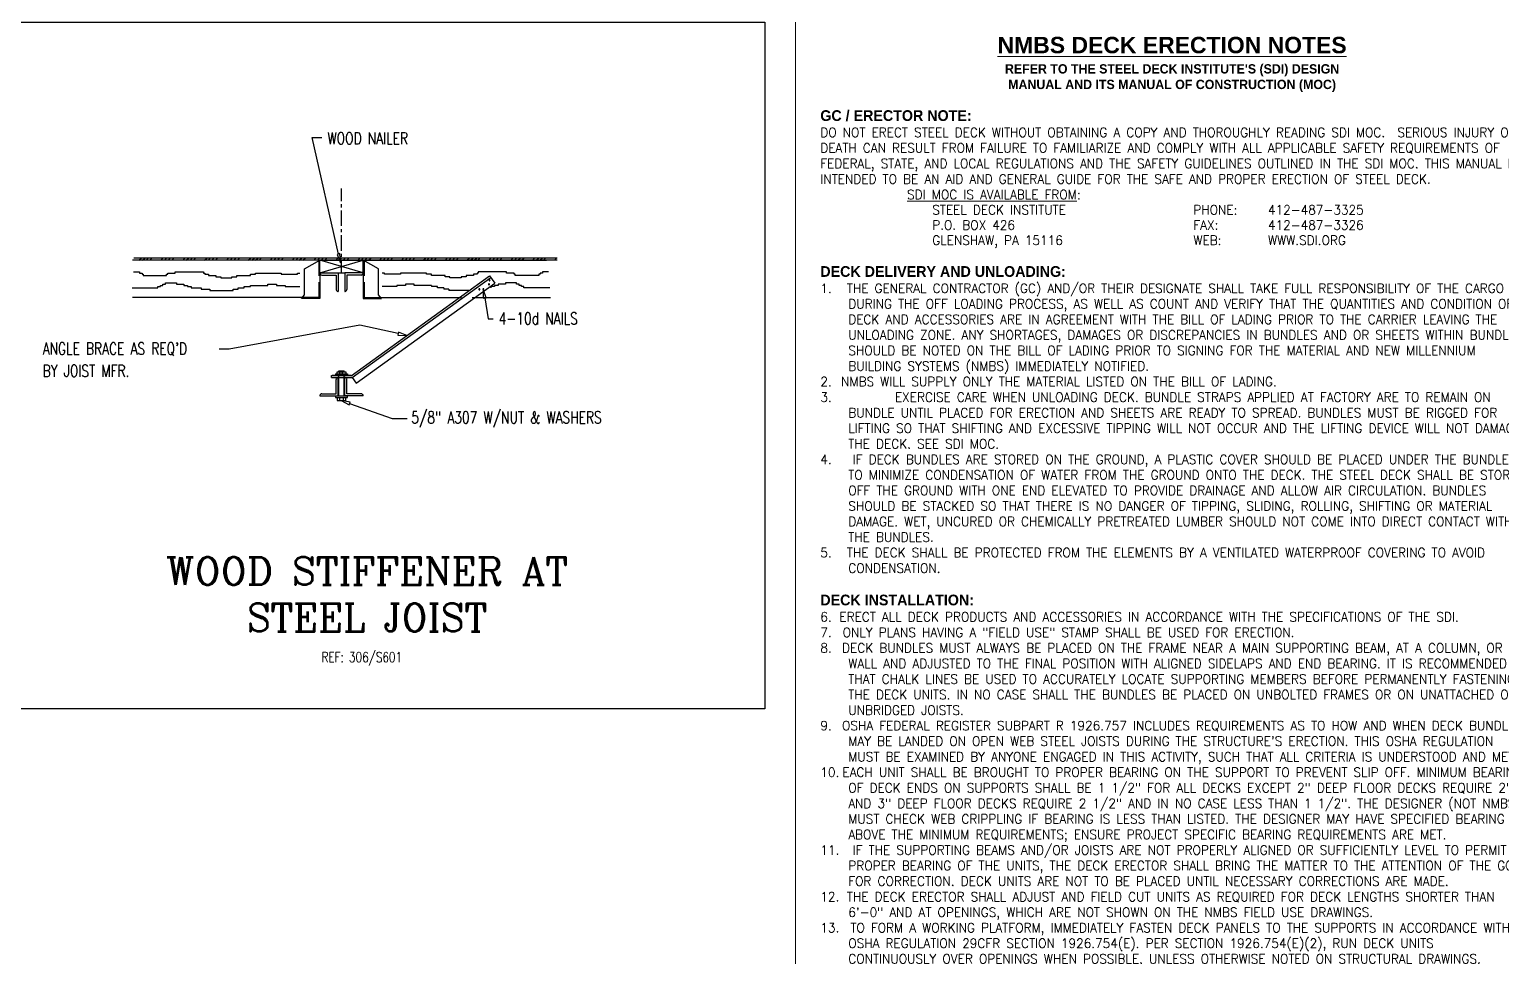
# Paper-space layout 'J1.1' of a CAD drawing. Extents: x -1.7 to 34.3, y -23.5 to 0.5.
# Drawn here: x 12.33 to 24.66, y -13.57 to -5.81 of the extents above; entities that cross this region are included whole.
import ezdxf
from ezdxf.enums import TextEntityAlignment as Align

# ---------------------------------------------------------------- set-up
doc = ezdxf.new("R2010")
doc.units = 0
doc.header["$LTSCALE"] = 0.5
doc.header["$MEASUREMENT"] = 0
doc.layers.get('0').update_dxf_attribs({"linetype": 'CONTINUOUS'})
doc.layers.add('A-DETALLESECCION', color=7, linetype='CONTINUOUS')
doc.layers.add('DIMS', color=7, linetype='CONTINUOUS')
for name, color, linetype, lineweight in [('SECT-TEXT-NORMAL', 2, 'CONTINUOUS', 30), ('TITLE-ERECTION-NOTES-DECK', 40, 'CONTINUOUS', 18), ('TITLE-ERECTION-NOTES-JOISTS', 40, 'CONTINUOUS', 18), ('TITLE-INFO-ATTRIB', 1, 'CONTINUOUS', 40)]:
    doc.layers.add(name, color=color, linetype=linetype, lineweight=lineweight)
doc.styles.add('NOTES', font='romans.shx', dxfattribs={"width": 0.95})
doc.styles.add('ROMANC', font='ROMANC.shx')
doc.styles.add('SECTION-ATTRIB-NORM', font='simplex.shx', dxfattribs={"width": 0.75})
doc.styles.get("Standard").update_dxf_attribs({"font": 'SIMPLEX.SHX', "width": 0.75})
doc.styles.add('TITLE-ATTRIB', font='SIMPLEX', dxfattribs={"width": 0.75})

# ---------------------------------------------------------------- blocks, each defined once
blk = doc.blocks.new('nmbs-d-title')
at = {"layer": 'TITLE-ERECTION-NOTES-DECK'}
blk.add_line((18.75, -5.75), (18.75, -23), dxfattribs=at)
at = {"layer": 'TITLE-ERECTION-NOTES-DECK', "insert": (18.959, -5.873), "char_height": 0.078125, "width": 5.89372, "attachment_point": 1, "style": 'NOTES'}
blk.add_mtext('\\pxqc;{\\fArial|b1|i0|c0|p34;\\H1.76x;\\W1;\\LNMBS DECK ERECTION NOTES\\l\\P\\pt2247,2250;\\H0.568x;\\W0.95;REFER TO THE STEEL DECK INSTITUTE\'S (SDI) DESIGN\\P\\psm0.98,tz;MANUAL AND ITS MANUAL OF CONSTRUCTION (MOC)\\A1;\\Fsimplex|c0;\\L\\C1;\\P\\ps*,q*; \\P\\fArial|b1|i0|c0|p34;\\H1.1524x;\\l\\C256;GC / ERECTOR NOTE:\\Fsimplex|c0;\\H0.34722x;\\C1;\\P\\pb0.64,sm1,tc4;\\Fromans|c0;\\H2.4992x;\\C256;DO NOT ERECT STEEL DECK WITHOUT OBTAINING A COPY AND THOROUGHLY READING SDI MOC.  SERIOUS INJURY OR DEATH CAN RESULT FROM FAILURE TO FAMILIARIZE AND COMPLY WITH ALL APPLICABLE SAFETY REQUIREMENTS OF FEDERAL, STATE, AND LOCAL REGULATIONS AND THE SAFETY GUIDELINES OUTLINED IN THE SDI MOC. THIS MANUAL IS INTENDED TO BE AN AID AND GENERAL GUIDE FOR THE SAFE AND PROPER ERECTION OF STEEL DECK. \\H0.40012x;\\L\\C1;\\P\\psm0.98,tz;\\H2.5x;\\l\\C256; ^I^I  \\LSDI MOC IS AVAILABLE FROM\\l:\\P\\pb0.25;  ^I ^I    ^ISTEEL DECK INSTITUTE^I^I^I    ^IPHONE: ^I412-487-3325\\P^I^I^IP.O. BOX 426^I^I^I^I     ^IFAX:^I ^I412-487-3326\\P\\ptc4;   ^I ^I    ^IGLENSHAW, PA 15116^I^I   ^I     ^IWEB:  ^IWWW.SDI.ORG\\Fsimplex|c0;\\P\\pqc;\\H0.40064x; \\H2.496x;\\P\\ps*,ql;\\fArial|b1|i0|c0|p34;\\H1.152x;DECK DELIVERY AND UNLOADING:\\Fromans|c0;\\H0.86803x;\\P\\pi-3,l3,b0.64,sm1,q*;1.^ITHE GENERAL CONTRACTOR (GC) AND/OR THEIR DESIGNATE SHALL TAKE FULL RESPONSIBILITY OF THE CARGO DURING THE OFF LOADING PROCESS, AS WELL AS COUNT AND VERIFY THAT THE QUANTITIES AND CONDITION OF DECK AND ACCESSORIES ARE IN AGREEMENT WITH THE BILL OF LADING PRIOR TO THE CARRIER LEAVING THE UNLOADING ZONE. ANY SHORTAGES, DAMAGES OR DISCREPANCIES IN BUNDLES AND OR SHEETS WITHIN BUNDLES SHOULD BE NOTED ON THE BILL OF LADING PRIOR TO SIGNING FOR THE MATERIAL AND NEW MILLENNIUM BUILDING SYSTEMS (NMBS) IMMEDIATELY NOTIFIED.\\H0.4x;\\P\\H2.5x;2.^INMBS WILL SUPPLY ONLY THE MATERIAL LISTED ON THE BILL OF LADING.\\H0.4x;\\P\\H2.5x;3.^IEXERCISE CARE WHEN UNLOADING DECK. BUNDLE STRAPS APPLIED AT FACTORY ARE TO REMAIN ON BUNDLE UNTIL PLACED FOR ERECTION AND SHEETS ARE READY TO SPREAD. BUNDLES MUST BE RIGGED FOR LIFTING SO THAT SHIFTING AND EXCESSIVE TIPPING WILL NOT OCCUR AND THE LIFTING DEVICE WILL NOT DAMAGE THE DECK. SEE SDI MOC.\\H0.4x;\\P\\H2.5x;4.^IIF DECK BUNDLES ARE STORED ON THE GROUND, A PLASTIC COVER SHOULD BE PLACED UNDER THE BUNDLES TO MINIMIZE CONDENSATION OF WATER FROM THE GROUND ONTO THE DECK. THE STEEL DECK SHALL BE STORED OFF THE GROUND WITH ONE END ELEVATED TO PROVIDE DRAINAGE AND ALLOW AIR CIRCULATION. BUNDLES SHOULD BE STACKED SO THAT THERE IS NO DANGER OF TIPPING, SLIDING, ROLLING, SHIFTING OR MATERIAL DAMAGE. WET, UNCURED OR CHEMICALLY PRETREATED LUMBER SHOULD NOT COME INTO DIRECT CONTACT WITH THE BUNDLES.\\H0.4x;\\P\\H2.5x;5.^ITHE DECK SHALL BE PROTECTED FROM THE ELEMENTS BY A VENTILATED WATERPROOF COVERING TO AVOID CONDENSATION.\\Fsimplex|c0;\\P\\pi0,l0,b0.25,s*,qc,t2247,2250;\\H0.40065x; \\H2.4959x;\\P\\psm0.98,q*,tz;\\fArial|b1|i0|c0|p34;\\H1.152x;DECK INSTALLATION:\\Fsimplex|c0;\\H0.34721x;\\P\\pi-3,l3,b0.64,sm1,tc4;\\Fromans|c0;\\H2.5x;6.^IERECT ALL DECK PRODUCTS AND ACCESSORIES IN ACCORDANCE WITH THE SPECIFICATIONS OF THE SDI.\\H0.4x;\\P\\H2.5x;7.^IONLY PLANS HAVING A "FIELD USE" STAMP SHALL BE USED FOR ERECTION.\\H0.4x;\\P\\H2.5x;8.^IDECK BUNDLES MUST ALWAYS BE PLACED ON THE FRAME NEAR A MAIN SUPPORTING BEAM, AT A COLUMN, OR WALL AND ADJUSTED TO THE FINAL POSITION WITH ALIGNED SIDELAPS AND END BEARING. IT IS RECOMMENDED THAT CHALK LINES BE USED TO ACCURATELY LOCATE SUPPORTING MEMBERS BEFORE PERMANENTLY FASTENING THE DECK UNITS. IN NO CASE SHALL THE BUNDLES BE PLACED ON UNBOLTED FRAMES OR ON UNATTACHED OR UNBRIDGED JOISTS.\\P9.^IOSHA FEDERAL REGISTER SUBPART R 1926.757 INCLUDES REQUIREMENTS AS TO HOW AND WHEN DECK BUNDLES MAY BE LANDED ON OPEN WEB STEEL JOISTS DURING THE STRUCTURE\'S ERECTION. THIS OSHA REGULATION MUST BE EXAMINED BY ANYONE ENGAGED IN THIS ACTIVITY, SUCH THAT ALL CRITERIA IS UNDERSTOOD AND MET.\\P10.^IEACH UNIT SHALL BE BROUGHT TO PROPER BEARING ON THE SUPPORT TO PREVENT SLIP OFF. MINIMUM BEARING OF DECK ENDS ON SUPPORTS SHALL BE 1 1/2\\H1x;" FOR ALL DECKS EXCEPT 2" DEEP FLOOR DECKS REQUIRE 2" AND 3" DEEP FLOOR DECKS REQUIRE 2 1/2\\H1x;" AND IN NO CASE LESS THAN 1 1/2\\H1x;". THE DESIGNER (NOT NMBS) MUST CHECK WEB CRIPPLING IF BEARING IS LESS THAN LISTED. THE DESIGNER MAY HAVE SPECIFIED BEARING ABOVE THE MINIMUM REQUIREMENTS; ENSURE PROJECT SPECIFIC BEARING REQUIREMENTS ARE MET.\\H0.39998x;\\P\\H2.5001x;11.^IIF THE SUPPORTING BEAMS AND/OR JOISTS ARE NOT PROPERLY ALIGNED OR SUFFICIENTLY LEVEL TO PERMIT PROPER BEARING OF THE UNITS, THE DECK ERECTOR SHALL BRING THE MATTER TO THE ATTENTION OF THE GC FOR CORRECTION. DECK UNITS ARE NOT TO BE PLACED UNTIL NECESSARY CORRECTIONS ARE MADE.\\H0.99999x;\\P12.^ITHE DECK ERECTOR SHALL ADJUST AND FIELD CUT UNITS AS REQUIRED FOR DECK LENGTHS SHORTER THAN 6\'-0" AND AT OPENINGS, WHICH ARE NOT SHOWN ON THE NMBS FIELD USE DRAWINGS.\\H0.39998x;\\P\\H2.5001x;13.^ITO FORM A WORKING PLATFORM, IMMEDIATELY FASTEN DECK PANELS TO THE SUPPORTS IN ACCORDANCE WITH OSHA REGULATION 29CFR SECTION 1926.754(E). PER SECTION 1926.754(E)(2), RUN DECK UNITS CONTINUOUSLY OVER OPENINGS WHEN POSSIBLE, UNLESS OTHERWISE NOTED ON STRUCTURAL DRAWINGS. OPENINGS THROUGH THE DECK SHOWN ON NMBS FIELD USE DRAWINGS, AS WELL AS SKEWED AREAS, SHALL BE CUT IN THE FIELD BY THE DECK ERECTOR. OPENINGS REQUIRED THROUGH THE DECK UNIT THAT ARE NOT SHOWN ON THE NMBS FIELD USE DRAWINGS SHALL ALSO BE CUT IN THE FIELD AND REINFORCED, IF NECESSARY, IN ACCORDANCE WITH THE CONTRACT DOCUMENTS AND THE SDI MOC.\\Fsimplex|c0;\\H0.99994x;\\P\\pi0,l0,b0.25,s*,qc,t2247,2250;\\H0.40068x; \\H2.4958x;\\P\\pq*,tz;\\fArial|b1|i0|c0|p34;\\H1.1521x;DECK ATTACHMENT:\\Fsimplex|c0;\\H0.3472x;\\P\\pi-3,l3,b0.64,sm1,tc4;\\Fromans|c0;\\H2.5002x;14.^IALL WELDING OF DECK UNITS SHALL BE IN STRICT ACCORDANCE WITH ANSI/AWS D1.3 STRUCTURAL WELDING CODE FOR SHEET STEEL AND SHALL PROVIDE LATERAL STABILITY TO THE TOP FLANGE OF THE SUPPORTING STRUCTURAL MEMBERS. EACH WELDER MUST DEMONSTRATE AN ABILITY TO PRODUCE SATISFACTORY WELDS USING A PROCEDURE AS SHOWN IN THE SDI MOC OR AS SPECIFIED IN ANSI/AWS D1.3.\\H0.99998x;\\P\\H0.99972x;15.^IWHEN WELDING, ALL WELDS ARE MADE FROM THE TOP OF THE DECK DOWN THROUGH THE LAPS. ARC SPOT WELDS SHOULD PENETRATE AND ATTACH ALL THICKNESSES OF MATERIAL TO THE STRUCTURAL SUPPORTS. CARE IN THE SELECTION OF ELECTRODES AND AMPERAGE SHOULD BE EXERCISED TO ENSURE POSITIVE ATTACHMENT.\\Fsimplex|c0;\\H1.0002x;\\P\\pi0,l0,b0.25,s*,qc,t2247,2250;\\H0.40068x; \\H2.4958x;\\P\\psm1,q*,tz;\\fArial|b1|i0|c0|p34;\\H1.1521x;NMBS GENERAL DECK NOTES:\\Fsimplex|c0;\\H0.34719x;\\P\\pi-3,l3,b0.64,tc4;\\Fromans|c0;\\H2.4999x;16.^ININC - NOT IN NMBS CONTRACT.        UNO - UNLESS NOTED OTHERWISE.\\H0.99998x;\\P17.^ITOUCH UP OF DECK FINISH AT WELD LOCATIONS OR OTHERWISE IS NOT NMBS RESPONSIBILITY.\\H0.40001x;\\P\\H2.4999x;18.^ICONCRETE PLACEMENT PROCEDURES SHALL AVOID HIGH PILE UPS OF CONCRETE OR IMPACTS CAUSED BY DROPPING OR DUMPING. DO NOT EXCEED LOAD CARRYING CAPACITY OF STEEL DECK WITH CONSTRUCTION LOADS AND EQUIPMENT.\\H0.40001x;\\P\\H2.4999x;19.^ICONCRETE WITH CALCIUM CHLORIDE OR ANY OTHER ADMIXTURE CONTAINING CHLORIDE SALTS SHALL NOT BE USED WITH ANY STEEL DECK. INSULATION IN CONTACT WITH STEEL DECK CAN BE VERY CORROSIVE WHEN WATER IS PRESENT. WOOD FIBER BOARD INSULATION CONTAINING CONCENTRATED LEVELS OF CHLORINE IS HIGHLY CORROSIVE TO STEEL DECK AND IS NOT RECOMMENDED.\\H0.40001x;\\P\\H2.4999x;20.^IPRESSURE TREATED LUMBER HAS BEEN SHOWN TO BE HIGHLY CORROSIVE WHEN IN DIRECT CONTACT WITH SHEET METAL AND IS TO BE AVOIDED.  SDI RECOMMENDS A BARRIER OF WATER AND ICE SHIELD OR EQUIVALENT TO BE USED BETWEEN PRESSURE TREATED LUMBER AND STEEL DECK PRODUCTS OR ACCESSORIES.\\H0.40001x;\\P\\H2.4999x;21.^IDESIGN RESPONSIBILITY: PER THE SDI CODE OF STANDARD PRACTICE, THE SELLER AND MANUFACTURER SHALL ASSUME NO RESPONSIBILITY OTHER THAN TO FURNISH MATERIALS SPECIFIED. FURTHERMORE, THE DESIGNER (NOT NMBS) IS RESPONSIBLE FOR SPECIFYING DECK TYPES, GAGES, FINISHES, ATTACHMENTS AND BEARING CONDITIONS TO FACILITATE ALL LOADING, DEFLECTION, SPAN AND EXPOSURE CONDITIONS. THE COORDINATION OF SHORING REQUIREMENTS IS THE RESPONSIBILITY OF THE DESIGNER AND THE GENERAL CONTRACTOR.\\Fsimplex|c0;\\P\\pi0,l0,b0.25,s*,qc,t2247,2250;\\H0.40073x; \\H2.4955x;\\P\\pq*,tz;\\fArial|b1|i0|c0|p34;\\H1.1522x; CONTRACT NOTE:\\Fsimplex|c0;\\H1.0414x;\\L\\C1;\\P\\pb0.64,sm1,t3;\\H0.83332x;\\l\\C256;^I\\fArial|b1|i0|c0|p34;\\H0.99994x;NMBS WILL NOT ACCEPT THE RESPONSIBILITY OR CHARGES FOR ANY FIELD CORRECTIONS^I^IMADE WITHOUT PRIOR NMBS APPROVAL.}', dxfattribs=at)
at = {"layer": 'TITLE-ERECTION-NOTES-JOISTS', "style": 'NOTES', "width": 0.95}
blk.add_attdef('PAINT', text='', height=0.0781, dxfattribs=at).set_placement((26.346, -18.512), align=Align.BOTTOM_CENTER)
at = {"layer": 'TITLE-INFO-ATTRIB', "style": 'TITLE-ATTRIB', "width": 0.875, "flags": 8}
for tag, height, p in [('CHKR', 0.188, (33.531, -14.781)), ('DTLR', 0.188, (33.531, -16.281)), ('PONO', 0.188, (33.531, -19.7)), ('JOBLOCATION', 0.188, (32.365, -20.7)), ('CUSTOMER', 0.188, (32.948, -20.7)), ('JOB', 0.25, (31.75, -20.7))]:
    blk.add_attdef(tag, text='', height=height, rotation=90, dxfattribs=at).set_placement(p, align=Align.MIDDLE_LEFT)
for tag, height, p in [('FILENO', 0.188, (32.812, -22.128)), ('DRAWING', 0.312, (32.5, -22.94))]:
    blk.add_attdef(tag, text='', height=height, dxfattribs=at).set_placement(p, align=Align.BOTTOM_CENTER)

psp = doc.layouts.new('J1.1')

# ---------------------------------------------------------------- linework, layer by layer
for p, q in [((14.70425948, -6.71647032), (14.78266675, -6.71647032)), ((14.92426794, -7.69246528), (14.70425948, -6.71647032)), ((14.95001361, -7.25010785), (14.95001361, -7.14244414)), ((14.95001361, -7.30159919), (14.95001361, -7.27585352)), ((14.95001361, -7.45724347), (14.95001361, -7.32734486)), ((14.95001361, -7.50873481), (14.95001361, -7.48298914)), ((14.95001361, -7.66437909), (14.95001361, -7.53448048)), ((14.95001361, -7.74278636), (13.19813776, -7.74278636)), ((16.75572132, -7.72640275), (13.20867008, -7.72640275)), ((16.75572132, -7.74278636), (13.20867008, -7.74278636)), ((14.76628314, -7.74278636), (13.22973472, -7.74278636)), ((13.25196961, -7.74278636), (13.26952348, -7.72640275)), ((13.28239632, -7.74278636), (13.29995018, -7.72640275)), ((13.31399327, -7.74278636), (13.33037688, -7.72640275)), ((13.34441998, -7.74278636), (13.36080358, -7.72640275)), ((13.43570008, -7.74278636), (13.45325395, -7.72640275)), ((13.46612678, -7.74278636), (13.48368065, -7.72640275)), ((13.49655348, -7.74278636), (13.51410735, -7.72640275)), ((13.52698019, -7.74278636), (13.54453405, -7.72640275)), ((13.61826029, -7.74278636), (13.63581416, -7.72640275)), ((13.64868699, -7.74278636), (13.66624086, -7.72640275)), ((13.68028395, -7.74278636), (13.69666756, -7.72640275)), ((13.71071065, -7.74278636), (13.72709426, -7.72640275)), ((13.80199076, -7.74278636), (13.81954462, -7.72640275)), ((13.83241746, -7.74278636), (13.84997132, -7.72640275)), ((13.86284416, -7.74278636), (13.88039803, -7.72640275)), ((13.89327086, -7.74278636), (13.91082473, -7.72640275)), ((13.98455097, -7.74278636), (14.00210483, -7.72640275)), ((14.01614792, -7.74278636), (14.03253153, -7.72640275)), ((14.04657463, -7.74278636), (14.06295823, -7.72640275)), ((14.07700133, -7.74278636), (14.09338494, -7.72640275)), ((14.16828143, -7.74278636), (14.1858353, -7.72640275)), ((14.19870813, -7.74278636), (14.216262, -7.72640275)), ((14.22913484, -7.74278636), (14.2466887, -7.72640275)), ((14.25956154, -7.74278636), (14.2771154, -7.72640275)), ((14.35084164, -7.74278636), (14.36839551, -7.72640275)), ((14.3824386, -7.74278636), (14.39882221, -7.72640275)), ((14.4128653, -7.74278636), (14.42924891, -7.72640275)), ((14.43744071, -7.74395662), (14.41403556, -7.73810533)), ((14.443292, -7.74278636), (14.45967561, -7.72640275)), ((14.53457211, -7.74278636), (14.55212597, -7.72640275)), ((14.56499881, -7.74278636), (14.58255268, -7.72640275)), ((14.59542551, -7.74278636), (14.61297938, -7.72640275)), ((14.62585221, -7.74278636), (14.64340608, -7.72640275)), ((14.63989531, -7.8165126), (14.76628314, -7.74278636)), ((14.71830257, -7.74278636), (14.73468618, -7.72640275)), ((14.74872928, -7.74278636), (14.76511288, -7.72640275)), ((14.75809134, -7.74863765), (14.75809134, -7.87619575)), ((14.76628314, -7.74278636), (15.13140356, -7.74278636)), ((15.13140356, -7.85045008), (14.76628314, -7.74278636)), ((14.76628314, -7.85045008), (15.13140356, -7.74278636)), ((14.76628314, -7.85045008), (14.76628314, -7.74278636)), ((14.77915598, -7.74278636), (14.79553959, -7.72640275)), ((14.80958268, -7.74278636), (14.82713655, -7.72640275)), ((14.90086278, -7.74278636), (14.91841665, -7.72640275)), ((14.93597052, -7.68895451), (14.91256536, -7.6948058)), ((14.91256536, -7.6948058), (14.94065155, -7.76502126)), ((14.93128949, -7.74278636), (14.94884335, -7.72640275)), ((14.94065155, -7.76502126), (14.93597052, -7.68895451)), ((14.95001361, -7.71587044), (14.95001361, -7.69012476)), ((14.95001361, -7.85045008), (14.95001361, -7.74161611)), ((14.96171619, -7.74278636), (14.97927005, -7.72640275)), ((14.99214289, -7.74278636), (15.00969675, -7.72640275)), ((15.08459325, -7.74278636), (15.10097686, -7.72640275)), ((15.11501995, -7.74278636), (15.13140356, -7.72640275)), ((15.13140356, -7.85045008), (15.13140356, -7.74278636)), ((15.2577914, -7.8165126), (15.13140356, -7.74278636)), ((15.13140356, -7.74278636), (16.66678173, -7.74278636)), ((15.13959536, -7.74863765), (15.13959536, -7.87619575)), ((15.14544665, -7.74278636), (15.16183026, -7.72640275)), ((15.17587335, -7.74278636), (15.19342722, -7.72640275)), ((15.26715346, -7.74278636), (15.28470733, -7.72640275)), ((15.29758016, -7.74278636), (15.31513403, -7.72640275)), ((15.32800686, -7.74278636), (15.34556073, -7.72640275)), ((15.35843356, -7.74278636), (15.37598743, -7.72640275)), ((15.45088393, -7.74278636), (15.46726753, -7.72640275)), ((15.48131063, -7.74278636), (15.49769424, -7.72640275)), ((15.51173733, -7.74278636), (15.5292912, -7.72640275)), ((15.54216403, -7.74278636), (15.5597179, -7.72640275)), ((15.63344413, -7.74278636), (15.650998, -7.72640275)), ((15.66387084, -7.74278636), (15.6814247, -7.72640275)), ((15.69429754, -7.74278636), (15.7118514, -7.72640275)), ((15.72472424, -7.74278636), (15.74227811, -7.72640275)), ((15.8171746, -7.74278636), (15.83355821, -7.72640275)), ((15.8476013, -7.74278636), (15.86398491, -7.72640275)), ((15.878028, -7.74278636), (15.89558187, -7.72640275)), ((15.90845471, -7.74278636), (15.92600857, -7.72640275)), ((15.99973481, -7.74278636), (16.01728868, -7.72640275)), ((16.03016151, -7.74278636), (16.04771538, -7.72640275)), ((16.06058821, -7.74278636), (16.07814208, -7.72640275)), ((16.09101492, -7.74278636), (16.10856878, -7.72640275)), ((16.18346528, -7.74278636), (16.19984889, -7.72640275)), ((16.21389198, -7.74278636), (16.23144585, -7.72640275)), ((16.24431868, -7.74278636), (16.26187255, -7.72640275)), ((16.27474538, -7.74278636), (16.29229925, -7.72640275)), ((16.36602549, -7.74278636), (16.38357935, -7.72640275)), ((16.39645219, -7.74278636), (16.41400605, -7.72640275)), ((16.42687889, -7.74278636), (16.44443276, -7.72640275)), ((16.45730559, -7.74278636), (16.47485946, -7.72640275)), ((16.54975595, -7.74278636), (16.56613956, -7.72640275)), ((16.58018265, -7.74278636), (16.59773652, -7.72640275)), ((16.61060936, -7.74278636), (16.62816322, -7.72640275)), ((16.64103606, -7.74278636), (16.65858992, -7.72640275)), ((16.73231616, -7.74278636), (16.74987003, -7.72640275)), ((13.2051593, -7.84108801), (13.25665064, -7.84108801)), ((13.25665064, -7.84108801), (13.25665064, -7.85162033)), ((13.25665064, -7.85162033), (13.27771528, -7.85162033)), ((13.27771528, -7.85162033), (13.27771528, -7.86215265)), ((13.27771528, -7.86215265), (13.28707735, -7.86215265)), ((13.28707735, -7.86215265), (13.28707735, -7.87268497)), ((13.28707735, -7.87268497), (13.48368065, -7.87268497)), ((13.48368065, -7.87268497), (13.48368065, -7.86215265)), ((13.48368065, -7.86215265), (13.49421297, -7.86215265)), ((13.49421297, -7.85162033), (13.55623663, -7.85162033)), ((13.49421297, -7.86215265), (13.49421297, -7.85162033)), ((13.55623663, -7.85162033), (13.55623663, -7.84108801)), ((13.55623663, -7.84108801), (13.79379895, -7.84108801)), ((13.79379895, -7.84108801), (13.79379895, -7.85162033)), ((13.79379895, -7.85162033), (13.80433127, -7.85162033)), ((13.80433127, -7.85162033), (13.80433127, -7.86215265)), ((13.80433127, -7.86215265), (13.83475797, -7.86215265)), ((13.83475797, -7.86215265), (13.83475797, -7.87268497)), ((13.83475797, -7.87268497), (13.89678163, -7.87268497)), ((13.89678163, -7.87268497), (13.89678163, -7.88321729)), ((13.89678163, -7.88321729), (13.93891091, -7.88321729)), ((13.93891091, -7.88321729), (13.93891091, -7.89257936)), ((14.03136128, -7.88321729), (14.0723203, -7.88321729)), ((14.03136128, -7.89257936), (14.03136128, -7.88321729)), ((14.0723203, -7.87268497), (14.1858353, -7.87268497)), ((14.0723203, -7.88321729), (14.0723203, -7.87268497)), ((14.1858353, -7.87268497), (14.1858353, -7.86215265)), ((14.1858353, -7.86215265), (14.22796458, -7.86215265)), ((14.22796458, -7.86215265), (14.22796458, -7.85162033)), ((14.22796458, -7.85162033), (14.44446226, -7.85162033)), ((14.44446226, -7.85162033), (14.44446226, -7.86215265)), ((14.44446226, -7.86215265), (14.5790419, -7.86215265)), ((14.5790419, -7.85162033), (14.60010654, -7.85162033)), ((14.5790419, -7.86215265), (14.5790419, -7.85162033)), ((14.63989531, -8.03301029), (14.63989531, -7.8165126)), ((14.76628314, -7.85045008), (14.76628314, -8.06343699)), ((14.76628314, -7.85045008), (14.76628314, -7.85513111)), ((14.76628314, -7.85045008), (14.92075717, -7.85045008)), ((14.76628314, -7.85513111), (14.76862366, -7.85864188)), ((14.76862366, -7.85864188), (14.77096417, -7.86215265)), ((14.77096417, -7.86215265), (14.77447495, -7.86566343)), ((14.77447495, -7.86566343), (14.77915598, -7.86683368)), ((14.77915598, -7.86683368), (14.78383701, -7.86800394)), ((14.78383701, -7.86800394), (14.90437356, -7.86800394)), ((14.90437356, -7.86800394), (14.90437356, -7.98854049)), ((14.92075717, -7.85045008), (14.92075717, -8.0049241)), ((14.92075717, -7.85045008), (14.97575928, -7.85045008)), ((14.97575928, -7.85045008), (14.97575928, -8.0049241)), ((15.13140356, -7.85045008), (14.97575928, -7.85045008)), ((14.99331315, -7.86800394), (14.99331315, -7.98854049)), ((15.11384969, -7.86800394), (14.99331315, -7.86800394)), ((15.02842088, -8.71175978), (16.18814631, -7.87502549)), ((15.11384969, -7.86800394), (15.11853072, -7.86683368)), ((15.11853072, -7.86683368), (15.1220415, -7.86566343)), ((15.1220415, -7.86566343), (15.12555227, -7.86215265)), ((15.12555227, -7.86215265), (15.12906304, -7.85864188)), ((15.12906304, -7.85864188), (15.1302333, -7.85513111)), ((15.1302333, -7.85513111), (15.13140356, -7.85045008)), ((15.13140356, -7.85045008), (15.13140356, -8.06343699)), ((15.2577914, -8.03301029), (15.2577914, -7.8165126)), ((15.30928274, -7.85162033), (15.28938836, -7.85162033)), ((15.30928274, -7.86215265), (15.30928274, -7.85162033)), ((15.44386238, -7.86215265), (15.30928274, -7.86215265)), ((15.66153032, -7.85162033), (15.44386238, -7.85162033)), ((15.44386238, -7.85162033), (15.44386238, -7.86215265)), ((15.66153032, -7.86215265), (15.66153032, -7.85162033)), ((15.70248934, -7.86215265), (15.66153032, -7.86215265)), ((15.70248934, -7.87268497), (15.70248934, -7.86215265)), ((15.81600434, -7.87268497), (15.70248934, -7.87268497)), ((15.81600434, -7.88321729), (15.81600434, -7.87268497)), ((15.85696337, -7.88321729), (15.81600434, -7.88321729)), ((15.85696337, -7.89257936), (15.85696337, -7.88321729)), ((15.99154301, -7.88321729), (15.95058399, -7.88321729)), ((15.95058399, -7.88321729), (15.95058399, -7.89257936)), ((15.99154301, -7.87268497), (15.99154301, -7.88321729)), ((16.05356667, -7.87268497), (15.99154301, -7.87268497)), ((16.05356667, -7.86215265), (16.05356667, -7.87268497)), ((16.08399337, -7.86215265), (16.05356667, -7.86215265)), ((16.09452569, -7.85162033), (16.08399337, -7.85162033)), ((16.08399337, -7.85162033), (16.08399337, -7.86215265)), ((16.09452569, -7.84108801), (16.09452569, -7.85162033)), ((16.33208801, -7.84108801), (16.09452569, -7.84108801)), ((16.18814631, -7.87502549), (16.2326161, -7.93704915)), ((16.33208801, -7.85162033), (16.33208801, -7.84108801)), ((16.39411167, -7.85162033), (16.33208801, -7.85162033)), ((16.39411167, -7.86215265), (16.39411167, -7.85162033)), ((16.40464399, -7.86215265), (16.39411167, -7.86215265)), ((16.40464399, -7.87268497), (16.40464399, -7.86215265)), ((16.60124729, -7.87268497), (16.40464399, -7.87268497)), ((16.60124729, -7.86215265), (16.60124729, -7.87268497)), ((16.61177961, -7.86215265), (16.60124729, -7.86215265)), ((16.61177961, -7.85162033), (16.61177961, -7.86215265)), ((16.631674, -7.85162033), (16.61177961, -7.85162033)), ((16.68316534, -7.84108801), (16.631674, -7.84108801)), ((16.631674, -7.84108801), (16.631674, -7.85162033)), ((13.19462698, -7.97566766), (13.41112467, -7.97566766)), ((13.41112467, -7.97566766), (13.41112467, -7.96513534)), ((13.41112467, -7.96513534), (13.43218931, -7.96513534)), ((13.43218931, -7.95460302), (13.45325395, -7.95460302)), ((13.43218931, -7.96513534), (13.43218931, -7.95460302)), ((13.45325395, -7.9440707), (13.47314833, -7.9440707)), ((13.45325395, -7.95460302), (13.45325395, -7.9440707)), ((13.47314833, -7.93470863), (13.56676895, -7.93470863)), ((13.47314833, -7.9440707), (13.47314833, -7.93470863)), ((13.56676895, -7.93470863), (13.56676895, -7.9440707)), ((13.56676895, -7.9440707), (13.62879261, -7.9440707)), ((13.62879261, -7.9440707), (13.62879261, -7.95460302)), ((13.62879261, -7.95460302), (13.65921931, -7.95460302)), ((13.65921931, -7.95460302), (13.65921931, -7.96513534)), ((13.65921931, -7.96513534), (13.69081627, -7.96513534)), ((13.69081627, -7.96513534), (13.69081627, -7.97566766)), ((13.69081627, -7.97566766), (13.77273431, -7.97566766)), ((13.77273431, -7.97566766), (13.77273431, -7.98619998)), ((13.77273431, -7.98619998), (13.84529029, -7.98619998)), ((13.84529029, -7.98619998), (13.84529029, -7.9967323)), ((13.84529029, -7.9967323), (14.0418936, -7.9967323)), ((13.93891091, -7.89257936), (14.03136128, -7.89257936)), ((14.0418936, -7.9967323), (14.0418936, -7.98619998)), ((14.0418936, -7.98619998), (14.08285262, -7.98619998)), ((14.08285262, -7.97566766), (14.13434396, -7.97566766)), ((14.08285262, -7.98619998), (14.08285262, -7.97566766)), ((14.13434396, -7.97566766), (14.13434396, -7.96513534)), ((14.13434396, -7.96513534), (14.1858353, -7.96513534)), ((14.1858353, -7.96513534), (14.1858353, -7.95460302)), ((14.1858353, -7.95460302), (14.33094726, -7.95460302)), ((14.33094726, -7.9440707), (14.40350324, -7.9440707)), ((14.33094726, -7.95460302), (14.33094726, -7.9440707)), ((14.40350324, -7.9440707), (14.40350324, -7.95460302)), ((14.40350324, -7.95460302), (14.47605922, -7.95460302)), ((14.47605922, -7.95460302), (14.47605922, -7.96513534)), ((14.47605922, -7.96513534), (14.60010654, -7.96513534)), ((14.75809134, -7.92768709), (14.75809134, -8.05524518)), ((14.90437356, -7.98854049), (14.90437356, -7.99205126)), ((14.90437356, -7.99205126), (14.90671407, -7.9967323)), ((14.90671407, -7.9967323), (14.90905459, -8.00024307)), ((14.90905459, -8.00024307), (14.91256536, -8.00258358)), ((14.91256536, -8.00258358), (14.91724639, -8.0049241)), ((14.91724639, -8.0049241), (14.92075717, -8.0049241)), ((14.97575928, -8.0049241), (14.98044031, -8.0049241)), ((14.98044031, -8.0049241), (14.98395108, -8.00258358)), ((14.98395108, -8.00258358), (14.98863211, -8.00024307)), ((14.98863211, -8.00024307), (14.99097263, -7.9967323)), ((14.99097263, -7.9967323), (14.99214289, -7.99205126)), ((14.99214289, -7.99205126), (14.99331315, -7.98854049)), ((15.0389532, -8.72580287), (16.19867863, -7.88906858)), ((15.07289067, -8.77261318), (16.2326161, -7.93704915)), ((15.13959536, -7.92768709), (15.13959536, -8.05524518)), ((15.41343568, -7.96513534), (15.28938836, -7.96513534)), ((15.41343568, -7.95460302), (15.41343568, -7.96513534)), ((15.4848214, -7.95460302), (15.41343568, -7.95460302)), ((15.55737738, -7.9440707), (15.4848214, -7.9440707)), ((15.4848214, -7.9440707), (15.4848214, -7.95460302)), ((15.55737738, -7.95460302), (15.55737738, -7.9440707)), ((15.70248934, -7.95460302), (15.55737738, -7.95460302)), ((15.70248934, -7.95460302), (15.70248934, -7.96513534)), ((15.75398068, -7.96513534), (15.70248934, -7.96513534)), ((15.75398068, -7.97566766), (15.75398068, -7.96513534)), ((15.80547202, -7.97566766), (15.75398068, -7.97566766)), ((15.80547202, -7.97566766), (15.80547202, -7.98619998)), ((15.84643105, -7.98619998), (15.80547202, -7.98619998)), ((15.84643105, -7.98619998), (15.84643105, -7.9967323)), ((16.01494816, -7.9967323), (15.84643105, -7.9967323)), ((15.95058399, -7.89257936), (15.85696337, -7.89257936)), ((16.10154723, -7.98502972), (16.10037698, -7.98619998)), ((16.10037698, -7.98619998), (16.10037698, -7.98854049)), ((16.10037698, -7.98854049), (16.10037698, -7.98971075)), ((16.10037698, -7.98971075), (16.10154723, -7.99205126)), ((16.10388775, -7.98385946), (16.10154723, -7.98502972)), ((16.10154723, -7.99205126), (16.10388775, -7.99205126)), ((16.10622827, -7.98502972), (16.10388775, -7.98385946)), ((16.10388775, -7.99205126), (16.10622827, -7.99205126)), ((16.10739852, -7.98619998), (16.10622827, -7.98502972)), ((16.10622827, -7.99205126), (16.10739852, -7.98971075)), ((16.10739852, -7.98854049), (16.10739852, -7.98619998)), ((16.10739852, -7.98971075), (16.10739852, -7.98854049)), ((16.13431445, -7.98502972), (16.13314419, -7.98619998)), ((16.13314419, -7.98619998), (16.13431445, -7.98854049)), ((16.13548471, -7.98385946), (16.13431445, -7.98502972)), ((16.13431445, -7.98854049), (16.13548471, -7.98971075)), ((16.13665497, -7.9826892), (16.13548471, -7.98385946)), ((16.13548471, -7.98971075), (16.13665497, -7.99088101)), ((16.13899548, -7.98385946), (16.13665497, -7.9826892)), ((16.13665497, -7.98619998), (16.13665497, -8.06226673)), ((16.16123038, -8.05875596), (16.13665497, -7.98619998)), ((16.13665497, -7.99088101), (16.13899548, -7.98971075)), ((16.14016574, -7.98502972), (16.13899548, -7.98385946)), ((16.13899548, -7.98971075), (16.14016574, -7.98854049)), ((16.141336, -7.98619998), (16.14016574, -7.98502972)), ((16.14016574, -7.98854049), (16.141336, -7.98619998)), ((16.18229502, -7.94290044), (16.1799545, -7.94524095)), ((16.1799545, -7.94524095), (16.1799545, -7.94641121)), ((16.1799545, -7.94641121), (16.1799545, -7.94875173)), ((16.1799545, -7.94875173), (16.18229502, -7.94992199)), ((16.18346528, -7.94290044), (16.18229502, -7.94290044)), ((16.18229502, -7.94992199), (16.18346528, -7.95109224)), ((16.18580579, -7.94290044), (16.18346528, -7.94290044)), ((16.18346528, -7.95109224), (16.18580579, -7.94992199)), ((16.18697605, -7.90896296), (16.18463554, -7.91130348)), ((16.18463554, -7.91130348), (16.18463554, -7.91247374)), ((16.18463554, -7.91247374), (16.18463554, -7.91481425)), ((16.18463554, -7.91481425), (16.18697605, -7.91598451)), ((16.18697605, -7.94524095), (16.18580579, -7.94290044)), ((16.18580579, -7.94992199), (16.18697605, -7.94875173)), ((16.18814631, -7.90896296), (16.18697605, -7.90896296)), ((16.18697605, -7.91598451), (16.18814631, -7.91715477)), ((16.18814631, -7.94641121), (16.18697605, -7.94524095)), ((16.18697605, -7.94875173), (16.18814631, -7.94641121)), ((16.19048682, -7.90896296), (16.18814631, -7.90896296)), ((16.18814631, -7.91715477), (16.19048682, -7.91598451)), ((16.19165708, -7.91130348), (16.19048682, -7.90896296)), ((16.19048682, -7.91598451), (16.19165708, -7.91481425)), ((16.19282734, -7.91247374), (16.19165708, -7.91130348)), ((16.19165708, -7.91481425), (16.19282734, -7.91247374)), ((16.19867863, -7.96513534), (16.19867863, -7.97566766)), ((16.22910533, -7.96513534), (16.19867863, -7.96513534)), ((16.26070229, -7.95460302), (16.22910533, -7.95460302)), ((16.22910533, -7.95460302), (16.22910533, -7.96513534)), ((16.32272595, -7.9440707), (16.26070229, -7.9440707)), ((16.26070229, -7.9440707), (16.26070229, -7.95460302)), ((16.32272595, -7.93470863), (16.32272595, -7.9440707)), ((16.41517631, -7.93470863), (16.32272595, -7.93470863)), ((16.41517631, -7.9440707), (16.41517631, -7.93470863)), ((16.43624095, -7.9440707), (16.41517631, -7.9440707)), ((16.43624095, -7.95460302), (16.43624095, -7.9440707)), ((16.45613533, -7.95460302), (16.43624095, -7.95460302)), ((16.45613533, -7.96513534), (16.45613533, -7.95460302)), ((16.47719997, -7.96513534), (16.45613533, -7.96513534)), ((16.47719997, -7.97566766), (16.47719997, -7.96513534)), ((16.69369766, -7.97566766), (16.47719997, -7.97566766)), ((14.62117118, -8.05524518), (13.19813776, -8.05524518)), ((14.61414963, -8.06343699), (14.63989531, -8.03301029)), ((14.76628314, -8.06343699), (14.61414963, -8.06343699)), ((14.75809134, -8.05524518), (14.62117118, -8.05524518)), ((15.13140356, -8.06343699), (15.28236681, -8.06343699)), ((15.13959536, -8.05524518), (15.27534526, -8.05524518)), ((15.28236681, -8.06343699), (15.2577914, -8.03301029)), ((15.27534526, -8.05524518), (15.95409476, -8.05524518)), ((16.04186409, -8.05524518), (16.69837869, -8.05524518)), ((16.13665497, -8.06226673), (16.16123038, -8.05875596)), ((16.1495278, -8.05992621), (16.17644373, -8.23429462)), ((16.17644373, -8.23429462), (16.21974327, -8.23429462)), ((15.10331737, -8.28929673), (14.00912638, -8.48941081)), ((15.42279774, -8.35834194), (15.10331737, -8.28929673)), ((15.42513826, -8.34663936), (15.41928697, -8.37121478)), ((15.41928697, -8.37121478), (15.49535372, -8.37472555)), ((15.49535372, -8.37472555), (15.42513826, -8.34663936)), ((14.00912638, -8.48941081), (13.92369756, -8.48941081)), ((14.86575505, -8.71058952), (15.02842088, -8.71058952)), ((14.86575505, -8.72580287), (14.86575505, -8.71058952)), ((14.86575505, -8.72580287), (15.0389532, -8.72580287)), ((15.02842088, -8.71058952), (14.86926582, -8.71058952)), ((14.89735201, -8.69654643), (14.99916443, -8.69654643)), ((14.89852227, -8.69654643), (14.89852227, -8.71058952)), ((14.90671407, -8.73399468), (14.90437356, -8.73867571)), ((14.90437356, -8.73867571), (14.90437356, -8.74218648)), ((14.90437356, -8.86272303), (14.90437356, -8.74218648)), ((14.90905459, -8.7304839), (14.90671407, -8.73399468)), ((14.91256536, -8.72814339), (14.90905459, -8.7304839)), ((14.91256536, -8.68016282), (14.98512134, -8.68016282)), ((14.91256536, -8.69654643), (14.91256536, -8.68016282)), ((14.91724639, -8.72580287), (14.91256536, -8.72814339)), ((14.92075717, -8.72580287), (14.91724639, -8.72580287)), ((14.92075717, -8.8802769), (14.92075717, -8.72580287)), ((14.92660845, -8.6696305), (14.97107825, -8.6696305)), ((14.92660845, -8.68016282), (14.92660845, -8.6696305)), ((14.92660845, -8.88144715), (14.92660845, -8.69654643)), ((14.93363, -8.69654643), (14.93363, -8.68016282)), ((14.95820541, -8.69654643), (14.95820541, -8.68016282)), ((14.97107825, -8.68016282), (14.97107825, -8.6696305)), ((14.97224851, -8.88144715), (14.97224851, -8.69654643)), ((14.98044031, -8.72580287), (14.97575928, -8.72580287)), ((14.97575928, -8.8802769), (14.97575928, -8.72580287)), ((14.98395108, -8.72814339), (14.98044031, -8.72580287)), ((14.98863211, -8.7304839), (14.98395108, -8.72814339)), ((14.98512134, -8.68016282), (14.98512134, -8.69654643)), ((14.99097263, -8.73399468), (14.98863211, -8.7304839)), ((14.99214289, -8.73867571), (14.99097263, -8.73399468)), ((14.99331315, -8.74218648), (14.99214289, -8.73867571)), ((14.99331315, -8.86272303), (14.99331315, -8.74218648)), ((14.99916443, -8.69654643), (14.99916443, -8.71058952)), ((15.0389532, -8.72580287), (15.07289067, -8.77261318)), ((14.76862366, -8.87208509), (14.76628314, -8.87559587)), ((14.77096417, -8.86857432), (14.76862366, -8.87208509)), ((14.77447495, -8.86506355), (14.77096417, -8.86857432)), ((14.77915598, -8.86389329), (14.77447495, -8.86506355)), ((14.78383701, -8.86272303), (14.77915598, -8.86389329)), ((14.78383701, -8.86272303), (14.90437356, -8.86272303)), ((15.11384969, -8.86272303), (14.99331315, -8.86272303)), ((15.11853072, -8.86389329), (15.11384969, -8.86272303)), ((15.1220415, -8.86506355), (15.11853072, -8.86389329)), ((15.12555227, -8.86857432), (15.1220415, -8.86506355)), ((15.12906304, -8.87208509), (15.12555227, -8.86857432)), ((15.1302333, -8.87559587), (15.12906304, -8.87208509)), ((14.76628314, -8.87559587), (14.76628314, -8.8802769)), ((14.76628314, -8.8802769), (14.92075717, -8.8802769)), ((14.99916443, -8.88144715), (14.89735201, -8.88144715)), ((14.89735201, -8.88261741), (14.89735201, -8.89314973)), ((14.89735201, -8.89314973), (14.99916443, -8.89314973)), ((14.91256536, -8.89431999), (14.91256536, -8.92006566)), ((14.91256536, -8.92006566), (14.98512134, -8.92006566)), ((14.93597052, -8.92006566), (14.93597052, -8.89314973)), ((14.94650284, -8.92006566), (15.01320753, -8.95634365)), ((15.02139933, -8.93293849), (14.94650284, -8.92006566)), ((14.96639722, -8.92006566), (14.96639722, -8.89314973)), ((15.13140356, -8.8802769), (14.97575928, -8.8802769)), ((14.98512134, -8.92006566), (14.98512134, -8.89314973)), ((14.99916443, -8.89314973), (14.99916443, -8.88144715)), ((15.01320753, -8.95634365), (15.02139933, -8.93293849)), ((15.0167183, -8.94464107), (15.37247666, -9.06985865)), ((15.13140356, -8.8802769), (15.1302333, -8.87559587)), ((15.37247666, -9.06985865), (15.50003475, -9.06985865))]:
    psp.add_line(p, q)
at = {"layer": 'DIMS', "color": 7, "linetype": 'Continuous'}
psp.add_lwpolyline([(12.22087339, -5.75105308), (18.49324351, -5.75105308), (18.49324351, -11.50218113), (12.22087339, -11.50218113)], close=True, dxfattribs=at)

# ---------------------------------------------------------------- block references
psp.add_blockref('nmbs-d-title', (0.00029319, 0.00009905))

# ---------------------------------------------------------------- texts
at = {"width": 0.75}
for s, p in [('WOOD NAILER', (14.83108187, -6.77304724)), ('4-10d NAILS', (16.26564007, -8.28150615)), ("ANGLE BRACE AS REQ'D", (12.44517653, -8.53447233)), ('BY JOIST MFR.', (12.44517653, -8.72084206)), ('5/8" A307 W/NUT & WASHERS', (15.53285939, -9.11056581))]:
    psp.add_text(s, height=0.1000191994, dxfattribs=at).set_placement(p)
at = {"layer": 'A-DETALLESECCION', "char_height": 0.2324888335, "attachment_point": 5, "style": 'ROMANC'}
for s, insert in [('\\A1;WOOD STIFFENER AT', (15.1618791, -10.34736795)), ('\\A1;STEEL JOIST', (15.1618791, -10.73664138))]:
    psp.add_mtext(s, dxfattribs=dict(at, insert=insert))
at = {"layer": 'SECT-TEXT-NORMAL', "lineweight": -2, "style": 'SECTION-ATTRIB-NORM', "width": 0.75}
psp.add_text('REF: 306/S601', height=0.08535868, dxfattribs=at).set_placement((14.78109888, -11.11107042))

doc.saveas('drawing.dxf')
